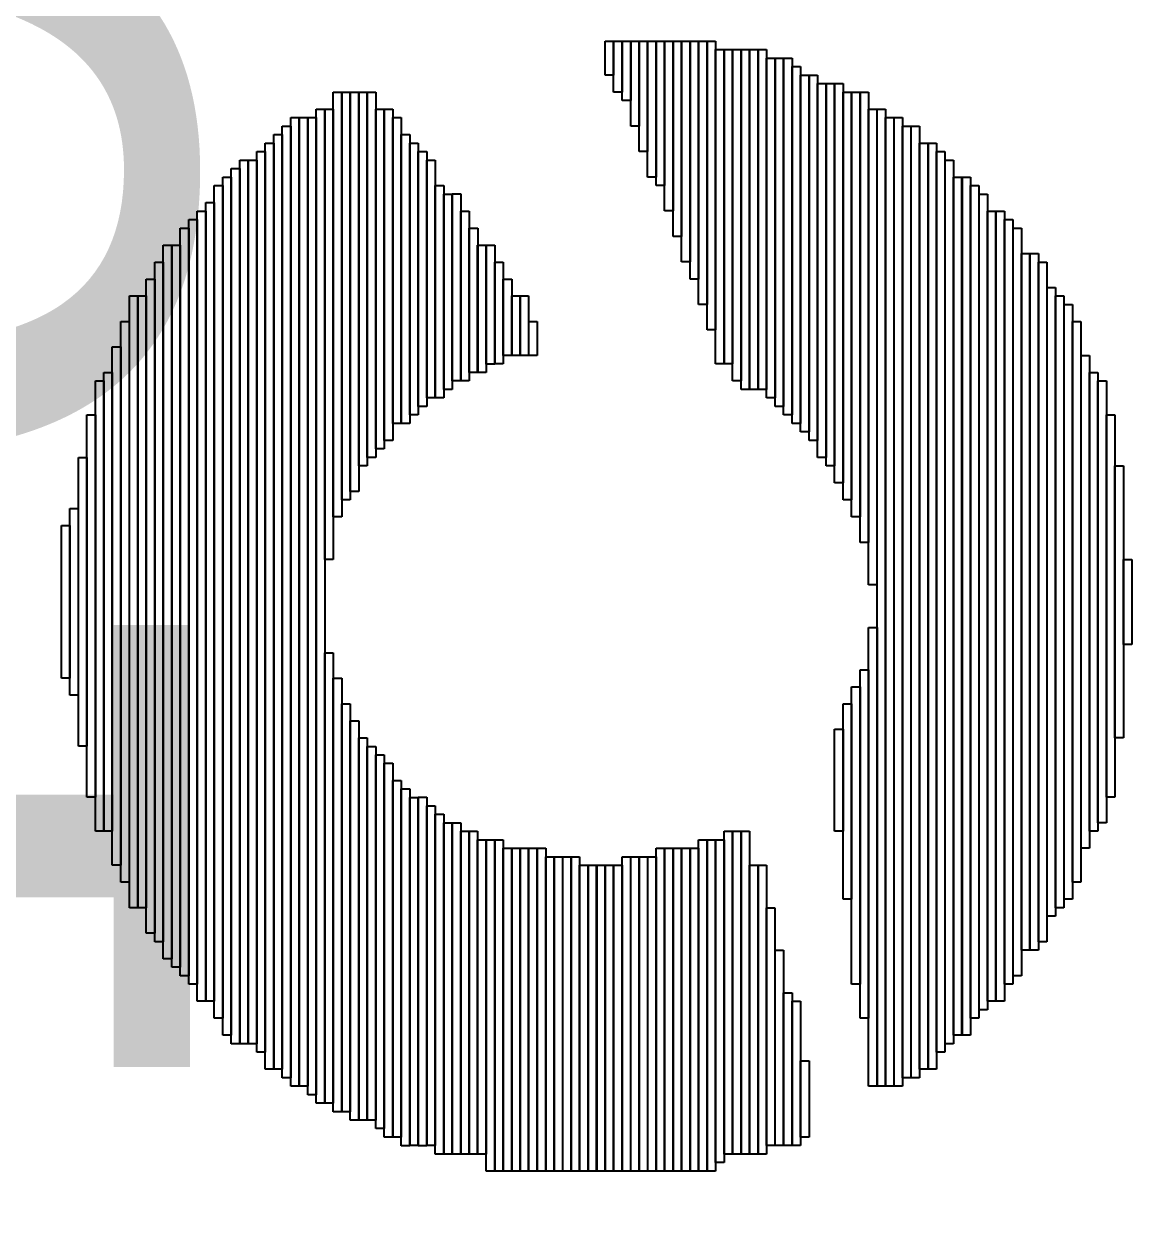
# Model space of a CAD drawing. Header units: inches. Extents: x -2.12 to 4.45, y -3.15 to 1.57.
# Drawn here: x -0.4225 to -0.3199, y 0.0532 to 0.1649 of the extents above; entities that cross this region are included whole.
import ezdxf

# ---------------------------------------------------------------- set-up
doc = ezdxf.new("R2010")
doc.units = ezdxf.units.IN
doc.header["$MEASUREMENT"] = 0
doc.layers.add('Bottom 3D Body', color=56, linetype='Continuous')
doc.layers.add('tPlace', color=56, linetype='Continuous')
doc.styles.add('Courier New', font='', dxfattribs={"height": 0.2})
doc.styles.get('Courier New').set_extended_font_data('Courier New')

# ---------------------------------------------------------------- blocks, each defined once
blk = doc.blocks.new('TP11R_B_78')
at = {"layer": 'Bottom 3D Body', "style": 'Courier New', "text_generation_flag": 2}
blk.add_text('>TP_SIGNAL_NAME', height=0.0610235, rotation=180, dxfattribs=at).set_placement((0, 0.075))

msp = doc.modelspace()

# ---------------------------------------------------------------- linework, layer by layer
at = {"layer": 'tPlace'}
for p, q in [((-0.3687, 0.16014), (-0.3687, 0.16329)), ((-0.3687, 0.16329), (-0.36791, 0.16329)), ((-0.36791, 0.15856), (-0.36791, 0.16329)), ((-0.36791, 0.16329), (-0.36712, 0.16329)), ((-0.36791, 0.16329), (-0.36791, 0.16014)), ((-0.36712, 0.15778), (-0.36712, 0.16329)), ((-0.36712, 0.16329), (-0.36633, 0.16329)), ((-0.36712, 0.16329), (-0.36712, 0.15856)), ((-0.36633, 0.15541), (-0.36633, 0.16329)), ((-0.36633, 0.16329), (-0.36555, 0.16329)), ((-0.36633, 0.16329), (-0.36633, 0.15778)), ((-0.36555, 0.16329), (-0.36555, 0.15541)), ((-0.36554, 0.15305), (-0.36554, 0.16329)), ((-0.36554, 0.16329), (-0.36476, 0.16329)), ((-0.36476, 0.16329), (-0.36476, 0.15305)), ((-0.36476, 0.15069), (-0.36476, 0.16328)), ((-0.36476, 0.16328), (-0.36397, 0.16328)), ((-0.36397, 0.1499), (-0.36397, 0.16329)), ((-0.36397, 0.16329), (-0.36318, 0.16329)), ((-0.36397, 0.16328), (-0.36397, 0.15069)), ((-0.363185, 0.147545), (-0.363185, 0.163285)), ((-0.363185, 0.163285), (-0.362395, 0.163285)), ((-0.36318, 0.16329), (-0.36318, 0.1499)), ((-0.3624, 0.14518), (-0.3624, 0.16329)), ((-0.3624, 0.16329), (-0.36161, 0.16329)), ((-0.362395, 0.163285), (-0.362395, 0.147545)), ((-0.36161, 0.14282), (-0.36161, 0.16329)), ((-0.36161, 0.16329), (-0.36082, 0.16329)), ((-0.36161, 0.16329), (-0.36161, 0.14518)), ((-0.36082, 0.14124), (-0.36082, 0.16329)), ((-0.36082, 0.16329), (-0.36003, 0.16329)), ((-0.36082, 0.16329), (-0.36082, 0.14282)), ((-0.36004, 0.13888), (-0.36004, 0.16329)), ((-0.36004, 0.16329), (-0.35925, 0.16329)), ((-0.36003, 0.16329), (-0.36003, 0.14124)), ((-0.35925, 0.13652), (-0.35925, 0.16329)), ((-0.35925, 0.16329), (-0.35846, 0.16329)), ((-0.35925, 0.16329), (-0.35925, 0.13888)), ((-0.35846, 0.16329), (-0.35846, 0.13652)), ((-0.35846, 0.13337), (-0.35846, 0.1625)), ((-0.35846, 0.1625), (-0.35767, 0.1625)), ((-0.357675, 0.133365), (-0.357675, 0.162505)), ((-0.357675, 0.162505), (-0.356885, 0.162505)), ((-0.35767, 0.1625), (-0.35767, 0.13337)), ((-0.35689, 0.13179), (-0.35689, 0.1625)), ((-0.35689, 0.1625), (-0.3561, 0.1625)), ((-0.356885, 0.162505), (-0.356885, 0.133365)), ((-0.3561, 0.13101), (-0.3561, 0.1625)), ((-0.3561, 0.1625), (-0.35531, 0.1625)), ((-0.3561, 0.1625), (-0.3561, 0.13179)), ((-0.35531, 0.13101), (-0.35531, 0.1625)), ((-0.35531, 0.1625), (-0.35452, 0.1625)), ((-0.35531, 0.1625), (-0.35531, 0.13101)), ((-0.354525, 0.131005), (-0.354525, 0.162505)), ((-0.354525, 0.162505), (-0.353735, 0.162505)), ((-0.35452, 0.1625), (-0.35452, 0.13101)), ((-0.353735, 0.162505), (-0.353735, 0.131005)), ((-0.353735, 0.130215), (-0.353735, 0.161715)), ((-0.353735, 0.161715), (-0.352945, 0.161715)), ((-0.352945, 0.129425), (-0.352945, 0.161715)), ((-0.352945, 0.161715), (-0.352165, 0.161715)), ((-0.352945, 0.161715), (-0.352945, 0.130215)), ((-0.352165, 0.161715), (-0.352165, 0.129425)), ((-0.35216, 0.12864), (-0.35216, 0.16171)), ((-0.35216, 0.16171), (-0.35137, 0.16171)), ((-0.35137, 0.16171), (-0.35137, 0.12864)), ((-0.351365, 0.127855), (-0.351365, 0.160925)), ((-0.351365, 0.160925), (-0.350585, 0.160925)), ((-0.350585, 0.160925), (-0.350585, 0.127855)), ((-0.36791, 0.16014), (-0.3687, 0.16014)), ((-0.35059, 0.12707), (-0.35059, 0.16014)), ((-0.35059, 0.16014), (-0.3498, 0.16014)), ((-0.3498, 0.16014), (-0.3498, 0.12707)), ((-0.349795, 0.126285), (-0.349795, 0.160135)), ((-0.349795, 0.160135), (-0.349015, 0.160135)), ((-0.349015, 0.160135), (-0.349015, 0.126285)), ((-0.39389, 0.11919), (-0.39389, 0.15856)), ((-0.39389, 0.15856), (-0.3931, 0.15856)), ((-0.393105, 0.120765), (-0.393105, 0.158565)), ((-0.393105, 0.158565), (-0.392315, 0.158565)), ((-0.3931, 0.15856), (-0.3931, 0.11919)), ((-0.392315, 0.121555), (-0.392315, 0.158565)), ((-0.392315, 0.158565), (-0.391535, 0.158565)), ((-0.392315, 0.158565), (-0.392315, 0.120765)), ((-0.391535, 0.158565), (-0.391535, 0.121555)), ((-0.391525, 0.123915), (-0.391525, 0.158565)), ((-0.391525, 0.158565), (-0.390745, 0.158565)), ((-0.390745, 0.124705), (-0.390745, 0.158565)), ((-0.390745, 0.158565), (-0.389955, 0.158565)), ((-0.390745, 0.158565), (-0.390745, 0.123915)), ((-0.389955, 0.158565), (-0.389955, 0.124705)), ((-0.36712, 0.15856), (-0.36791, 0.15856)), ((-0.34901, 0.1247), (-0.34901, 0.15935)), ((-0.34901, 0.15935), (-0.34822, 0.15935)), ((-0.348225, 0.123915), (-0.348225, 0.159355)), ((-0.348225, 0.159355), (-0.347435, 0.159355)), ((-0.34822, 0.15935), (-0.34822, 0.1247)), ((-0.34744, 0.12234), (-0.34744, 0.15935)), ((-0.34744, 0.15935), (-0.34665, 0.15935)), ((-0.347435, 0.159355), (-0.347435, 0.123915)), ((-0.34665, 0.15935), (-0.34665, 0.12234)), ((-0.34665, 0.12077), (-0.34665, 0.15856)), ((-0.34665, 0.15856), (-0.34586, 0.15856)), ((-0.34586, 0.11919), (-0.34586, 0.15856)), ((-0.34586, 0.15856), (-0.34507, 0.15856)), ((-0.34586, 0.15856), (-0.34586, 0.12077)), ((-0.345075, 0.116825), (-0.345075, 0.158565)), ((-0.345075, 0.158565), (-0.344285, 0.158565)), ((-0.34507, 0.15856), (-0.34507, 0.11919)), ((-0.344285, 0.158565), (-0.344285, 0.116825)), ((-0.36633, 0.15778), (-0.36712, 0.15778)), ((-0.39547, 0.06486), (-0.39547, 0.15699)), ((-0.39547, 0.15699), (-0.39468, 0.15699)), ((-0.39468, 0.11526), (-0.39468, 0.15699)), ((-0.39468, 0.15699), (-0.39389, 0.15699)), ((-0.39468, 0.15699), (-0.39468, 0.06486)), ((-0.39389, 0.15699), (-0.39389, 0.11526)), ((-0.38995, 0.12549), (-0.38995, 0.15699)), ((-0.38995, 0.15699), (-0.38917, 0.15699)), ((-0.38917, 0.12628), (-0.38917, 0.15699)), ((-0.38917, 0.15699), (-0.38838, 0.15699)), ((-0.38917, 0.15699), (-0.38917, 0.12549)), ((-0.38838, 0.15699), (-0.38838, 0.12628)), ((-0.344285, 0.112895), (-0.344285, 0.156985)), ((-0.344285, 0.156985), (-0.343505, 0.156985)), ((-0.343505, 0.156985), (-0.343505, 0.112895)), ((-0.3435, 0.06644), (-0.3435, 0.15699)), ((-0.3435, 0.15699), (-0.34271, 0.15699)), ((-0.34271, 0.15699), (-0.34271, 0.06644)), ((-0.398615, 0.067225), (-0.398615, 0.155415)), ((-0.398615, 0.155415), (-0.397835, 0.155415)), ((-0.397835, 0.155415), (-0.397835, 0.067225)), ((-0.397825, 0.066435), (-0.397825, 0.156205)), ((-0.397825, 0.156205), (-0.397045, 0.156205)), ((-0.397045, 0.156205), (-0.397045, 0.066435)), ((-0.39704, 0.06644), (-0.39704, 0.1562)), ((-0.39704, 0.1562), (-0.39626, 0.1562)), ((-0.39626, 0.06565), (-0.39626, 0.1562)), ((-0.39626, 0.1562), (-0.39547, 0.1562)), ((-0.39626, 0.1562), (-0.39626, 0.06644)), ((-0.39547, 0.1562), (-0.39547, 0.06565)), ((-0.38838, 0.12785), (-0.38838, 0.1562)), ((-0.38838, 0.1562), (-0.38759, 0.1562)), ((-0.38759, 0.1562), (-0.38759, 0.12785)), ((-0.36555, 0.15541), (-0.36633, 0.15541)), ((-0.34271, 0.06644), (-0.34271, 0.1562)), ((-0.34271, 0.1562), (-0.34193, 0.1562)), ((-0.34193, 0.1562), (-0.34193, 0.06644)), ((-0.34192, 0.06644), (-0.34192, 0.1562)), ((-0.34192, 0.1562), (-0.34114, 0.1562)), ((-0.34114, 0.1562), (-0.34114, 0.06644)), ((-0.341135, 0.067225), (-0.341135, 0.155415)), ((-0.341135, 0.155415), (-0.340355, 0.155415)), ((-0.340355, 0.155415), (-0.340355, 0.067225)), ((-0.340345, 0.067225), (-0.340345, 0.155415)), ((-0.340345, 0.155415), (-0.339565, 0.155415)), ((-0.339565, 0.155415), (-0.339565, 0.067225)), ((-0.3994, 0.06801), (-0.3994, 0.15463)), ((-0.3994, 0.15463), (-0.39862, 0.15463)), ((-0.39862, 0.15463), (-0.39862, 0.06801)), ((-0.38759, 0.12785), (-0.38759, 0.15463)), ((-0.38759, 0.15463), (-0.38681, 0.15463)), ((-0.38681, 0.15463), (-0.38681, 0.12785)), ((-0.400975, 0.069585), (-0.400975, 0.153055)), ((-0.400975, 0.153055), (-0.400195, 0.153055)), ((-0.400195, 0.153055), (-0.400195, 0.069585)), ((-0.40019, 0.06801), (-0.40019, 0.15384)), ((-0.40019, 0.15384), (-0.3994, 0.15384)), ((-0.3994, 0.15384), (-0.3994, 0.06801)), ((-0.3868, 0.12864), (-0.3868, 0.15384)), ((-0.3868, 0.15384), (-0.38602, 0.15384)), ((-0.38602, 0.15384), (-0.38602, 0.12864)), ((-0.386015, 0.129425), (-0.386015, 0.153055)), ((-0.386015, 0.153055), (-0.385235, 0.153055)), ((-0.385235, 0.153055), (-0.385235, 0.129425)), ((-0.36476, 0.15305), (-0.36554, 0.15305)), ((-0.339565, 0.068015), (-0.339565, 0.153835)), ((-0.339565, 0.153835), (-0.338775, 0.153835)), ((-0.338775, 0.068015), (-0.338775, 0.153835)), ((-0.338775, 0.153835), (-0.337985, 0.153835)), ((-0.338775, 0.153835), (-0.338775, 0.068015)), ((-0.337985, 0.153835), (-0.337985, 0.068015)), ((-0.337985, 0.069585), (-0.337985, 0.153055)), ((-0.337985, 0.153055), (-0.337205, 0.153055)), ((-0.337205, 0.153055), (-0.337205, 0.069585)), ((-0.402555, 0.070375), (-0.402555, 0.152265)), ((-0.402555, 0.152265), (-0.401775, 0.152265)), ((-0.401775, 0.152265), (-0.401775, 0.070375)), ((-0.401765, 0.070375), (-0.401765, 0.152265)), ((-0.401765, 0.152265), (-0.400985, 0.152265)), ((-0.400985, 0.152265), (-0.400985, 0.070375)), ((-0.385225, 0.130215), (-0.385225, 0.152265)), ((-0.385225, 0.152265), (-0.384445, 0.152265)), ((-0.384445, 0.152265), (-0.384445, 0.130215)), ((-0.337195, 0.070375), (-0.337195, 0.152265)), ((-0.337195, 0.152265), (-0.336415, 0.152265)), ((-0.336415, 0.152265), (-0.336415, 0.070375)), ((-0.403345, 0.070375), (-0.403345, 0.151475)), ((-0.403345, 0.151475), (-0.402555, 0.151475)), ((-0.402555, 0.151475), (-0.402555, 0.070375)), ((-0.404915, 0.072735), (-0.404915, 0.149905)), ((-0.404915, 0.149905), (-0.404135, 0.149905)), ((-0.404135, 0.149905), (-0.404135, 0.072735)), ((-0.40413, 0.07116), (-0.40413, 0.15069)), ((-0.40413, 0.15069), (-0.40334, 0.15069)), ((-0.40334, 0.15069), (-0.40334, 0.07116)), ((-0.38444, 0.13022), (-0.38444, 0.1499)), ((-0.38444, 0.1499), (-0.38366, 0.1499)), ((-0.38366, 0.1499), (-0.38366, 0.13022)), ((-0.36397, 0.15069), (-0.36476, 0.15069)), ((-0.36318, 0.1499), (-0.36397, 0.1499)), ((-0.336415, 0.071165), (-0.336415, 0.150685)), ((-0.336415, 0.150685), (-0.335625, 0.150685)), ((-0.33563, 0.07116), (-0.33563, 0.15069)), ((-0.33563, 0.15069), (-0.33484, 0.15069)), ((-0.335625, 0.150685), (-0.335625, 0.071165)), ((-0.33484, 0.15069), (-0.33484, 0.07116)), ((-0.334835, 0.072735), (-0.334835, 0.149905)), ((-0.334835, 0.149905), (-0.334055, 0.149905)), ((-0.334055, 0.149905), (-0.334055, 0.072735)), ((-0.383655, 0.131005), (-0.383655, 0.149115)), ((-0.383655, 0.149115), (-0.382875, 0.149115)), ((-0.382875, 0.149115), (-0.382875, 0.131005)), ((-0.38287, 0.13179), (-0.38287, 0.14912)), ((-0.38287, 0.14912), (-0.38208, 0.14912)), ((-0.38208, 0.14912), (-0.38208, 0.13179)), ((-0.334045, 0.073525), (-0.334045, 0.149115)), ((-0.334045, 0.149115), (-0.333265, 0.149115)), ((-0.333265, 0.149115), (-0.333265, 0.073525)), ((-0.40649, 0.07431), (-0.40649, 0.14754)), ((-0.40649, 0.14754), (-0.4057, 0.14754)), ((-0.4057, 0.07431), (-0.4057, 0.14833)), ((-0.4057, 0.14833), (-0.40492, 0.14833)), ((-0.4057, 0.14754), (-0.4057, 0.07431)), ((-0.40492, 0.14833), (-0.40492, 0.07431)), ((-0.38208, 0.13179), (-0.38208, 0.14754)), ((-0.38208, 0.14754), (-0.38129, 0.14754)), ((-0.38129, 0.14754), (-0.38129, 0.13179)), ((-0.362395, 0.147545), (-0.363185, 0.147545)), ((-0.333265, 0.074315), (-0.333265, 0.147535)), ((-0.333265, 0.147535), (-0.332475, 0.147535)), ((-0.33248, 0.07431), (-0.33248, 0.14754)), ((-0.33248, 0.14754), (-0.33169, 0.14754)), ((-0.332475, 0.147535), (-0.332475, 0.074315)), ((-0.33169, 0.14754), (-0.33169, 0.07431)), ((-0.407275, 0.075885), (-0.407275, 0.146755)), ((-0.407275, 0.146755), (-0.406495, 0.146755)), ((-0.406495, 0.146755), (-0.406495, 0.075885)), ((-0.331685, 0.075885), (-0.331685, 0.146755)), ((-0.331685, 0.146755), (-0.330905, 0.146755)), ((-0.330905, 0.146755), (-0.330905, 0.075885)), ((-0.408065, 0.076675), (-0.408065, 0.145965)), ((-0.408065, 0.145965), (-0.407285, 0.145965)), ((-0.407285, 0.145965), (-0.407285, 0.076675)), ((-0.381295, 0.132585), (-0.381295, 0.145965)), ((-0.381295, 0.145965), (-0.380505, 0.145965)), ((-0.380505, 0.145965), (-0.380505, 0.132585)), ((-0.36161, 0.14518), (-0.3624, 0.14518)), ((-0.330895, 0.076675), (-0.330895, 0.145965)), ((-0.330895, 0.145965), (-0.330115, 0.145965)), ((-0.330115, 0.145965), (-0.330115, 0.076675)), ((-0.40964, 0.07825), (-0.40964, 0.14439)), ((-0.40964, 0.14439), (-0.40886, 0.14439)), ((-0.40886, 0.14439), (-0.40886, 0.07825)), ((-0.408855, 0.077465), (-0.408855, 0.144385)), ((-0.408855, 0.144385), (-0.408065, 0.144385)), ((-0.408065, 0.144385), (-0.408065, 0.077465)), ((-0.38051, 0.13258), (-0.38051, 0.14439)), ((-0.38051, 0.14439), (-0.37972, 0.14439)), ((-0.37972, 0.13336), (-0.37972, 0.14439)), ((-0.37972, 0.14439), (-0.37893, 0.14439)), ((-0.37972, 0.14439), (-0.37972, 0.13258)), ((-0.37893, 0.14439), (-0.37893, 0.13336)), ((-0.33011, 0.07904), (-0.33011, 0.1436)), ((-0.33011, 0.1436), (-0.32933, 0.1436)), ((-0.32933, 0.1436), (-0.32933, 0.07904)), ((-0.329325, 0.079035), (-0.329325, 0.143605)), ((-0.329325, 0.143605), (-0.328545, 0.143605)), ((-0.328545, 0.143605), (-0.328545, 0.079035)), ((-0.410425, 0.079825), (-0.410425, 0.142815)), ((-0.410425, 0.142815), (-0.409645, 0.142815)), ((-0.409645, 0.142815), (-0.409645, 0.079825)), ((-0.378925, 0.133365), (-0.378925, 0.142815)), ((-0.378925, 0.142815), (-0.378145, 0.142815)), ((-0.378145, 0.142815), (-0.378145, 0.133365)), ((-0.36082, 0.14282), (-0.36161, 0.14282)), ((-0.328535, 0.079825), (-0.328535, 0.142815)), ((-0.328535, 0.142815), (-0.327755, 0.142815)), ((-0.327755, 0.142815), (-0.327755, 0.079825)), ((-0.41122, 0.08061), (-0.41122, 0.14124)), ((-0.41122, 0.14124), (-0.41043, 0.14124)), ((-0.41043, 0.14124), (-0.41043, 0.08061)), ((-0.378145, 0.134155), (-0.378145, 0.141235)), ((-0.378145, 0.141235), (-0.377355, 0.141235)), ((-0.377355, 0.141235), (-0.377355, 0.134155)), ((-0.36003, 0.14124), (-0.36082, 0.14124)), ((-0.412785, 0.082975), (-0.412785, 0.139665)), ((-0.412785, 0.139665), (-0.412005, 0.139665)), ((-0.412005, 0.139665), (-0.412005, 0.082975)), ((-0.412, 0.08297), (-0.412, 0.13967)), ((-0.412, 0.13967), (-0.41122, 0.13967)), ((-0.41122, 0.13967), (-0.41122, 0.08297)), ((-0.377355, 0.134155), (-0.377355, 0.139665)), ((-0.377355, 0.139665), (-0.376575, 0.139665)), ((-0.376575, 0.139665), (-0.376575, 0.134155)), ((-0.376565, 0.134155), (-0.376565, 0.139665)), ((-0.376565, 0.139665), (-0.375785, 0.139665)), ((-0.375785, 0.139665), (-0.375785, 0.134155)), ((-0.327745, 0.082185), (-0.327745, 0.140455)), ((-0.327745, 0.140455), (-0.326965, 0.140455)), ((-0.326965, 0.140455), (-0.326965, 0.082185)), ((-0.32696, 0.08297), (-0.32696, 0.13967)), ((-0.32696, 0.13967), (-0.32618, 0.13967)), ((-0.32618, 0.13967), (-0.32618, 0.08297)), ((-0.35925, 0.13888), (-0.36004, 0.13888)), ((-0.32617, 0.08376), (-0.32617, 0.13888)), ((-0.32617, 0.13888), (-0.32539, 0.13888)), ((-0.32539, 0.13888), (-0.32539, 0.08376)), ((-0.413575, 0.085335), (-0.413575, 0.137305)), ((-0.413575, 0.137305), (-0.412795, 0.137305)), ((-0.412795, 0.137305), (-0.412795, 0.085335)), ((-0.37578, 0.13415), (-0.37578, 0.1373)), ((-0.37578, 0.1373), (-0.37499, 0.1373)), ((-0.37499, 0.1373), (-0.37499, 0.13415)), ((-0.35846, 0.13652), (-0.35925, 0.13652)), ((-0.325385, 0.085335), (-0.325385, 0.137305)), ((-0.325385, 0.137305), (-0.324605, 0.137305)), ((-0.324605, 0.137305), (-0.324605, 0.085335)), ((-0.41437, 0.08691), (-0.41437, 0.13494)), ((-0.41437, 0.13494), (-0.41358, 0.13494)), ((-0.41358, 0.13494), (-0.41358, 0.08691)), ((-0.377355, 0.134155), (-0.378145, 0.134155)), ((-0.376575, 0.134155), (-0.377355, 0.134155)), ((-0.375785, 0.134155), (-0.376565, 0.134155)), ((-0.37499, 0.13415), (-0.37578, 0.13415)), ((-0.324595, 0.088485), (-0.324595, 0.134155)), ((-0.324595, 0.134155), (-0.323815, 0.134155)), ((-0.323815, 0.134155), (-0.323815, 0.088485)), ((-0.37893, 0.13336), (-0.37972, 0.13336)), ((-0.378145, 0.133365), (-0.378925, 0.133365)), ((-0.35767, 0.13337), (-0.35846, 0.13337)), ((-0.356885, 0.133365), (-0.357675, 0.133365)), ((-0.41594, 0.09006), (-0.41594, 0.13179)), ((-0.41594, 0.13179), (-0.41515, 0.13179)), ((-0.41515, 0.09006), (-0.41515, 0.13258)), ((-0.41515, 0.13258), (-0.41437, 0.13258)), ((-0.41515, 0.13179), (-0.41515, 0.09006)), ((-0.41437, 0.13258), (-0.41437, 0.09006)), ((-0.38208, 0.13179), (-0.38287, 0.13179)), ((-0.38129, 0.13179), (-0.38208, 0.13179)), ((-0.380505, 0.132585), (-0.381295, 0.132585)), ((-0.37972, 0.13258), (-0.38051, 0.13258)), ((-0.3561, 0.13179), (-0.35689, 0.13179)), ((-0.32381, 0.09006), (-0.32381, 0.13258)), ((-0.32381, 0.13258), (-0.32303, 0.13258)), ((-0.32303, 0.13258), (-0.32303, 0.09006)), ((-0.323025, 0.090845), (-0.323025, 0.131795)), ((-0.323025, 0.131795), (-0.322245, 0.131795)), ((-0.322245, 0.131795), (-0.322245, 0.090845)), ((-0.382875, 0.131005), (-0.383655, 0.131005)), ((-0.35531, 0.13101), (-0.3561, 0.13101)), ((-0.35452, 0.13101), (-0.35531, 0.13101)), ((-0.353735, 0.131005), (-0.354525, 0.131005)), ((-0.384445, 0.130215), (-0.385225, 0.130215)), ((-0.38366, 0.13022), (-0.38444, 0.13022)), ((-0.352945, 0.130215), (-0.353735, 0.130215)), ((-0.41673, 0.09321), (-0.41673, 0.12864)), ((-0.41673, 0.12864), (-0.41594, 0.12864)), ((-0.41594, 0.12864), (-0.41594, 0.09321)), ((-0.38602, 0.12864), (-0.3868, 0.12864)), ((-0.385235, 0.129425), (-0.386015, 0.129425)), ((-0.352165, 0.129425), (-0.352945, 0.129425)), ((-0.35137, 0.12864), (-0.35216, 0.12864)), ((-0.32224, 0.09321), (-0.32224, 0.12864)), ((-0.32224, 0.12864), (-0.32145, 0.12864)), ((-0.32145, 0.12864), (-0.32145, 0.09321)), ((-0.38759, 0.12785), (-0.38838, 0.12785)), ((-0.38681, 0.12785), (-0.38759, 0.12785)), ((-0.350585, 0.127855), (-0.351365, 0.127855)), ((-0.38838, 0.12628), (-0.38917, 0.12628)), ((-0.3498, 0.12707), (-0.35059, 0.12707)), ((-0.349015, 0.126285), (-0.349795, 0.126285)), ((-0.38917, 0.12549), (-0.38995, 0.12549)), ((-0.417515, 0.097935), (-0.417515, 0.124705)), ((-0.417515, 0.124705), (-0.416735, 0.124705)), ((-0.416735, 0.124705), (-0.416735, 0.097935)), ((-0.389955, 0.124705), (-0.390745, 0.124705)), ((-0.34822, 0.1247), (-0.34901, 0.1247)), ((-0.390745, 0.123915), (-0.391525, 0.123915)), ((-0.347435, 0.123915), (-0.348225, 0.123915)), ((-0.32145, 0.09872), (-0.32145, 0.12392)), ((-0.32145, 0.12392), (-0.32067, 0.12392)), ((-0.32067, 0.12392), (-0.32067, 0.09872)), ((-0.34665, 0.12234), (-0.34744, 0.12234)), ((-0.392315, 0.120765), (-0.393105, 0.120765)), ((-0.391535, 0.121555), (-0.392315, 0.121555)), ((-0.34586, 0.12077), (-0.34665, 0.12077)), ((-0.4183, 0.10266), (-0.4183, 0.11998)), ((-0.4183, 0.11998), (-0.41752, 0.11998)), ((-0.41752, 0.11998), (-0.41752, 0.10266)), ((-0.419085, 0.104235), (-0.419085, 0.118405)), ((-0.419085, 0.118405), (-0.418305, 0.118405)), ((-0.418305, 0.118405), (-0.418305, 0.104235)), ((-0.3931, 0.11919), (-0.39389, 0.11919)), ((-0.34507, 0.11919), (-0.34586, 0.11919)), ((-0.344285, 0.116825), (-0.345075, 0.116825)), ((-0.39389, 0.11526), (-0.39468, 0.11526)), ((-0.32066, 0.10738), (-0.32066, 0.11526)), ((-0.32066, 0.11526), (-0.31988, 0.11526)), ((-0.31988, 0.11526), (-0.31988, 0.10738)), ((-0.343505, 0.112895), (-0.344285, 0.112895)), ((-0.344285, 0.066435), (-0.344285, 0.108955)), ((-0.344285, 0.108955), (-0.343495, 0.108955)), ((-0.343495, 0.108955), (-0.343495, 0.066435)), ((-0.31988, 0.10738), (-0.32066, 0.10738)), ((-0.39468, 0.06486), (-0.39468, 0.10659)), ((-0.39468, 0.10659), (-0.39389, 0.10659)), ((-0.39389, 0.10659), (-0.39389, 0.06486)), ((-0.345075, 0.072735), (-0.345075, 0.105015)), ((-0.345075, 0.105015), (-0.344285, 0.105015)), ((-0.344285, 0.105015), (-0.344285, 0.072735)), ((-0.418305, 0.104235), (-0.419085, 0.104235)), ((-0.393895, 0.064075), (-0.393895, 0.104235)), ((-0.393895, 0.104235), (-0.393105, 0.104235)), ((-0.393105, 0.104235), (-0.393105, 0.064075)), ((-0.345865, 0.075885), (-0.345865, 0.103445)), ((-0.345865, 0.103445), (-0.345075, 0.103445)), ((-0.345075, 0.103445), (-0.345075, 0.075885)), ((-0.41752, 0.10266), (-0.4183, 0.10266)), ((-0.393105, 0.064075), (-0.393105, 0.101875)), ((-0.393105, 0.101875), (-0.392315, 0.101875)), ((-0.392315, 0.101875), (-0.392315, 0.064075)), ((-0.34665, 0.08376), (-0.34665, 0.10187)), ((-0.34665, 0.10187), (-0.34586, 0.10187)), ((-0.34586, 0.10187), (-0.34586, 0.08376)), ((-0.39232, 0.06329), (-0.39232, 0.1003)), ((-0.39232, 0.1003), (-0.39153, 0.1003)), ((-0.39153, 0.1003), (-0.39153, 0.06329)), ((-0.34744, 0.09006), (-0.34744, 0.09951)), ((-0.34744, 0.09951), (-0.34665, 0.09951)), ((-0.34665, 0.09951), (-0.34665, 0.09006)), ((-0.39153, 0.06329), (-0.39153, 0.09872)), ((-0.39153, 0.09872), (-0.39074, 0.09872)), ((-0.39074, 0.09872), (-0.39074, 0.06329)), ((-0.32067, 0.09872), (-0.32145, 0.09872)), ((-0.416735, 0.097935), (-0.417515, 0.097935)), ((-0.39074, 0.06329), (-0.39074, 0.09793)), ((-0.39074, 0.09793), (-0.38996, 0.09793)), ((-0.38996, 0.09793), (-0.38996, 0.06329)), ((-0.389955, 0.062505), (-0.389955, 0.097145)), ((-0.389955, 0.097145), (-0.389165, 0.097145)), ((-0.389165, 0.097145), (-0.389165, 0.062505)), ((-0.38917, 0.06171), (-0.38917, 0.09636)), ((-0.38917, 0.09636), (-0.38838, 0.09636)), ((-0.38838, 0.09636), (-0.38838, 0.06171)), ((-0.38838, 0.06171), (-0.38838, 0.09478)), ((-0.38838, 0.09478), (-0.38759, 0.09478)), ((-0.38759, 0.09478), (-0.38759, 0.06171)), ((-0.38759, 0.06092), (-0.38759, 0.094)), ((-0.38759, 0.094), (-0.38681, 0.094)), ((-0.38681, 0.094), (-0.38681, 0.06092)), ((-0.41594, 0.09321), (-0.41673, 0.09321)), ((-0.386805, 0.060925), (-0.386805, 0.093205)), ((-0.386805, 0.093205), (-0.386015, 0.093205)), ((-0.38602, 0.06092), (-0.38602, 0.09321)), ((-0.38602, 0.09321), (-0.38523, 0.09321)), ((-0.386015, 0.093205), (-0.386015, 0.060925)), ((-0.38523, 0.09321), (-0.38523, 0.06092)), ((-0.32145, 0.09321), (-0.32224, 0.09321)), ((-0.385235, 0.060925), (-0.385235, 0.092425)), ((-0.385235, 0.092425), (-0.384445, 0.092425)), ((-0.384445, 0.092425), (-0.384445, 0.060925)), ((-0.384445, 0.060135), (-0.384445, 0.091635)), ((-0.384445, 0.091635), (-0.383655, 0.091635)), ((-0.383655, 0.091635), (-0.383655, 0.060135)), ((-0.38366, 0.06014), (-0.38366, 0.09085)), ((-0.38366, 0.09085), (-0.38287, 0.09085)), ((-0.38287, 0.06014), (-0.38287, 0.09085)), ((-0.38287, 0.09085), (-0.38208, 0.09085)), ((-0.38287, 0.09085), (-0.38287, 0.06014)), ((-0.38208, 0.09085), (-0.38208, 0.06014)), ((-0.322245, 0.090845), (-0.323025, 0.090845)), ((-0.41515, 0.09006), (-0.41594, 0.09006)), ((-0.41437, 0.09006), (-0.41515, 0.09006)), ((-0.38208, 0.06014), (-0.38208, 0.09006)), ((-0.38208, 0.09006), (-0.3813, 0.09006)), ((-0.3813, 0.09006), (-0.3813, 0.06014)), ((-0.38129, 0.06014), (-0.38129, 0.09006)), ((-0.38129, 0.09006), (-0.38051, 0.09006)), ((-0.38051, 0.09006), (-0.38051, 0.06014)), ((-0.35767, 0.06014), (-0.35767, 0.09006)), ((-0.35767, 0.09006), (-0.35689, 0.09006)), ((-0.35689, 0.09006), (-0.35689, 0.06014)), ((-0.35688, 0.06014), (-0.35688, 0.09006)), ((-0.35688, 0.09006), (-0.3561, 0.09006)), ((-0.3561, 0.09006), (-0.3561, 0.06014)), ((-0.35609, 0.06014), (-0.35609, 0.09006)), ((-0.35609, 0.09006), (-0.35531, 0.09006)), ((-0.35531, 0.09006), (-0.35531, 0.06014)), ((-0.34665, 0.09006), (-0.34744, 0.09006)), ((-0.32303, 0.09006), (-0.32381, 0.09006)), ((-0.38051, 0.06014), (-0.38051, 0.08927)), ((-0.38051, 0.08927), (-0.37972, 0.08927)), ((-0.37972, 0.05856), (-0.37972, 0.08927)), ((-0.37972, 0.08927), (-0.37893, 0.08927)), ((-0.37972, 0.08927), (-0.37972, 0.06014)), ((-0.37893, 0.05856), (-0.37893, 0.08927)), ((-0.37893, 0.08927), (-0.37814, 0.08927)), ((-0.37893, 0.08927), (-0.37893, 0.05856)), ((-0.378145, 0.058565), (-0.378145, 0.088485)), ((-0.378145, 0.088485), (-0.377355, 0.088485)), ((-0.37814, 0.08927), (-0.37814, 0.05856)), ((-0.377355, 0.058565), (-0.377355, 0.088485)), ((-0.377355, 0.088485), (-0.376565, 0.088485)), ((-0.377355, 0.088485), (-0.377355, 0.058565)), ((-0.376575, 0.058565), (-0.376575, 0.088485)), ((-0.376575, 0.088485), (-0.375785, 0.088485)), ((-0.376565, 0.088485), (-0.376565, 0.058565)), ((-0.375785, 0.058565), (-0.375785, 0.088485)), ((-0.375785, 0.088485), (-0.374995, 0.088485)), ((-0.375785, 0.088485), (-0.375785, 0.058565)), ((-0.374995, 0.058565), (-0.374995, 0.088485)), ((-0.374995, 0.088485), (-0.374205, 0.088485)), ((-0.374995, 0.088485), (-0.374995, 0.058565)), ((-0.374205, 0.088485), (-0.374205, 0.058565)), ((-0.363975, 0.058565), (-0.363975, 0.088485)), ((-0.363975, 0.088485), (-0.363185, 0.088485)), ((-0.363185, 0.058565), (-0.363185, 0.088485)), ((-0.363185, 0.088485), (-0.362395, 0.088485)), ((-0.363185, 0.088485), (-0.363185, 0.058565)), ((-0.362395, 0.058565), (-0.362395, 0.088485)), ((-0.362395, 0.088485), (-0.361605, 0.088485)), ((-0.362395, 0.088485), (-0.362395, 0.058565)), ((-0.361615, 0.058565), (-0.361615, 0.088485)), ((-0.361615, 0.088485), (-0.360825, 0.088485)), ((-0.361605, 0.088485), (-0.361605, 0.058565)), ((-0.360825, 0.058565), (-0.360825, 0.088485)), ((-0.360825, 0.088485), (-0.360035, 0.088485)), ((-0.360825, 0.088485), (-0.360825, 0.058565)), ((-0.36004, 0.05856), (-0.36004, 0.08927)), ((-0.36004, 0.08927), (-0.35925, 0.08927)), ((-0.360035, 0.088485), (-0.360035, 0.058565)), ((-0.35925, 0.05856), (-0.35925, 0.08927)), ((-0.35925, 0.08927), (-0.35846, 0.08927)), ((-0.35925, 0.08927), (-0.35925, 0.05856)), ((-0.358465, 0.059355), (-0.358465, 0.089275)), ((-0.358465, 0.089275), (-0.357675, 0.089275)), ((-0.35846, 0.08927), (-0.35846, 0.05856)), ((-0.357675, 0.089275), (-0.357675, 0.059355)), ((-0.323815, 0.088485), (-0.324595, 0.088485)), ((-0.374205, 0.058565), (-0.374205, 0.087695)), ((-0.374205, 0.087695), (-0.373425, 0.087695)), ((-0.373425, 0.087695), (-0.373425, 0.058565)), ((-0.373415, 0.058565), (-0.373415, 0.087695)), ((-0.373415, 0.087695), (-0.372635, 0.087695)), ((-0.372635, 0.087695), (-0.372635, 0.058565)), ((-0.37263, 0.05856), (-0.37263, 0.0877)), ((-0.37263, 0.0877), (-0.37185, 0.0877)), ((-0.37185, 0.0877), (-0.37185, 0.05856)), ((-0.37184, 0.05856), (-0.37184, 0.0877)), ((-0.37184, 0.0877), (-0.37106, 0.0877)), ((-0.37106, 0.0877), (-0.37106, 0.05856)), ((-0.367115, 0.058565), (-0.367115, 0.087695)), ((-0.367115, 0.087695), (-0.366335, 0.087695)), ((-0.366335, 0.087695), (-0.366335, 0.058565)), ((-0.36633, 0.05856), (-0.36633, 0.0877)), ((-0.36633, 0.0877), (-0.36555, 0.0877)), ((-0.36555, 0.0877), (-0.36555, 0.05856)), ((-0.365545, 0.058565), (-0.365545, 0.087695)), ((-0.365545, 0.087695), (-0.364765, 0.087695)), ((-0.364765, 0.087695), (-0.364765, 0.058565)), ((-0.364755, 0.058565), (-0.364755, 0.087695)), ((-0.364755, 0.087695), (-0.363975, 0.087695)), ((-0.363975, 0.087695), (-0.363975, 0.058565)), ((-0.41358, 0.08691), (-0.41437, 0.08691)), ((-0.37106, 0.05856), (-0.37106, 0.08691)), ((-0.37106, 0.08691), (-0.37027, 0.08691)), ((-0.37027, 0.05856), (-0.37027, 0.08691)), ((-0.37027, 0.08691), (-0.36948, 0.08691)), ((-0.37027, 0.08691), (-0.37027, 0.05856)), ((-0.369485, 0.058565), (-0.369485, 0.086905)), ((-0.369485, 0.086905), (-0.368695, 0.086905)), ((-0.36948, 0.08691), (-0.36948, 0.05856)), ((-0.3687, 0.05856), (-0.3687, 0.08691)), ((-0.3687, 0.08691), (-0.36791, 0.08691)), ((-0.368695, 0.086905), (-0.368695, 0.058565)), ((-0.36791, 0.05856), (-0.36791, 0.08691)), ((-0.36791, 0.08691), (-0.36712, 0.08691)), ((-0.36791, 0.08691), (-0.36791, 0.05856)), ((-0.36712, 0.08691), (-0.36712, 0.05856)), ((-0.35531, 0.06014), (-0.35531, 0.08691)), ((-0.35531, 0.08691), (-0.35452, 0.08691)), ((-0.35452, 0.06014), (-0.35452, 0.08691)), ((-0.35452, 0.08691), (-0.35373, 0.08691)), ((-0.35452, 0.08691), (-0.35452, 0.06014)), ((-0.35373, 0.08691), (-0.35373, 0.06014)), ((-0.412795, 0.085335), (-0.413575, 0.085335)), ((-0.324605, 0.085335), (-0.325385, 0.085335)), ((-0.34586, 0.08376), (-0.34665, 0.08376)), ((-0.32539, 0.08376), (-0.32617, 0.08376)), ((-0.412005, 0.082975), (-0.412785, 0.082975)), ((-0.41122, 0.08297), (-0.412, 0.08297)), ((-0.353735, 0.060925), (-0.353735, 0.082975)), ((-0.353735, 0.082975), (-0.352955, 0.082975)), ((-0.352955, 0.082975), (-0.352955, 0.060925)), ((-0.32618, 0.08297), (-0.32696, 0.08297)), ((-0.326965, 0.082185), (-0.327745, 0.082185)), ((-0.41043, 0.08061), (-0.41122, 0.08061)), ((-0.409645, 0.079825), (-0.410425, 0.079825)), ((-0.327755, 0.079825), (-0.328535, 0.079825)), ((-0.40886, 0.07825), (-0.40964, 0.07825)), ((-0.352945, 0.060925), (-0.352945, 0.079035)), ((-0.352945, 0.079035), (-0.352165, 0.079035)), ((-0.352165, 0.079035), (-0.352165, 0.060925)), ((-0.32933, 0.07904), (-0.33011, 0.07904)), ((-0.328545, 0.079035), (-0.329325, 0.079035)), ((-0.408065, 0.077465), (-0.408855, 0.077465)), ((-0.407285, 0.076675), (-0.408065, 0.076675)), ((-0.330115, 0.076675), (-0.330895, 0.076675)), ((-0.406495, 0.075885), (-0.407275, 0.075885)), ((-0.35216, 0.06093), (-0.35216, 0.0751)), ((-0.35216, 0.0751), (-0.35137, 0.0751)), ((-0.35137, 0.0751), (-0.35137, 0.06093)), ((-0.345075, 0.075885), (-0.345865, 0.075885)), ((-0.330905, 0.075885), (-0.331685, 0.075885)), ((-0.4057, 0.07431), (-0.40649, 0.07431)), ((-0.40492, 0.07431), (-0.4057, 0.07431)), ((-0.351375, 0.060925), (-0.351375, 0.074305)), ((-0.351375, 0.074305), (-0.350585, 0.074305)), ((-0.350585, 0.074305), (-0.350585, 0.060925)), ((-0.332475, 0.074315), (-0.333265, 0.074315)), ((-0.33169, 0.07431), (-0.33248, 0.07431)), ((-0.404135, 0.072735), (-0.404915, 0.072735)), ((-0.344285, 0.072735), (-0.345075, 0.072735)), ((-0.334055, 0.072735), (-0.334835, 0.072735)), ((-0.333265, 0.073525), (-0.334045, 0.073525)), ((-0.40334, 0.07116), (-0.40413, 0.07116)), ((-0.402555, 0.070375), (-0.403345, 0.070375)), ((-0.401775, 0.070375), (-0.402555, 0.070375)), ((-0.400985, 0.070375), (-0.401765, 0.070375)), ((-0.336415, 0.070375), (-0.337195, 0.070375)), ((-0.335625, 0.071165), (-0.336415, 0.071165)), ((-0.33484, 0.07116), (-0.33563, 0.07116)), ((-0.400195, 0.069585), (-0.400975, 0.069585)), ((-0.337205, 0.069585), (-0.337985, 0.069585)), ((-0.35059, 0.06171), (-0.35059, 0.0688)), ((-0.35059, 0.0688), (-0.3498, 0.0688)), ((-0.3498, 0.0688), (-0.3498, 0.06171)), ((-0.3994, 0.06801), (-0.40019, 0.06801)), ((-0.39862, 0.06801), (-0.3994, 0.06801)), ((-0.397835, 0.067225), (-0.398615, 0.067225)), ((-0.340355, 0.067225), (-0.341135, 0.067225)), ((-0.339565, 0.067225), (-0.340345, 0.067225)), ((-0.338775, 0.068015), (-0.339565, 0.068015)), ((-0.337985, 0.068015), (-0.338775, 0.068015)), ((-0.397045, 0.066435), (-0.397825, 0.066435)), ((-0.39626, 0.06644), (-0.39704, 0.06644)), ((-0.343495, 0.066435), (-0.344285, 0.066435)), ((-0.34271, 0.06644), (-0.3435, 0.06644)), ((-0.34193, 0.06644), (-0.34271, 0.06644)), ((-0.34114, 0.06644), (-0.34192, 0.06644)), ((-0.39547, 0.06565), (-0.39626, 0.06565)), ((-0.39468, 0.06486), (-0.39547, 0.06486)), ((-0.39389, 0.06486), (-0.39468, 0.06486)), ((-0.393105, 0.064075), (-0.393895, 0.064075)), ((-0.392315, 0.064075), (-0.393105, 0.064075)), ((-0.39153, 0.06329), (-0.39232, 0.06329)), ((-0.39074, 0.06329), (-0.39153, 0.06329)), ((-0.38996, 0.06329), (-0.39074, 0.06329)), ((-0.389165, 0.062505), (-0.389955, 0.062505)), ((-0.38838, 0.06171), (-0.38917, 0.06171)), ((-0.38759, 0.06171), (-0.38838, 0.06171)), ((-0.3498, 0.06171), (-0.35059, 0.06171)), ((-0.38681, 0.06092), (-0.38759, 0.06092)), ((-0.386015, 0.060925), (-0.386805, 0.060925)), ((-0.38523, 0.06092), (-0.38602, 0.06092)), ((-0.384445, 0.060925), (-0.385235, 0.060925)), ((-0.352955, 0.060925), (-0.353735, 0.060925)), ((-0.352165, 0.060925), (-0.352945, 0.060925)), ((-0.35137, 0.06093), (-0.35216, 0.06093)), ((-0.350585, 0.060925), (-0.351375, 0.060925)), ((-0.383655, 0.060135), (-0.384445, 0.060135)), ((-0.38287, 0.06014), (-0.38366, 0.06014)), ((-0.38208, 0.06014), (-0.38287, 0.06014)), ((-0.3813, 0.06014), (-0.38208, 0.06014)), ((-0.38051, 0.06014), (-0.38129, 0.06014)), ((-0.37972, 0.06014), (-0.38051, 0.06014)), ((-0.357675, 0.059355), (-0.358465, 0.059355)), ((-0.35689, 0.06014), (-0.35767, 0.06014)), ((-0.3561, 0.06014), (-0.35688, 0.06014)), ((-0.35531, 0.06014), (-0.35609, 0.06014)), ((-0.35452, 0.06014), (-0.35531, 0.06014)), ((-0.35373, 0.06014), (-0.35452, 0.06014)), ((-0.37893, 0.05856), (-0.37972, 0.05856)), ((-0.37814, 0.05856), (-0.37893, 0.05856)), ((-0.377355, 0.058565), (-0.378145, 0.058565)), ((-0.376565, 0.058565), (-0.377355, 0.058565)), ((-0.375785, 0.058565), (-0.376575, 0.058565)), ((-0.374995, 0.058565), (-0.375785, 0.058565)), ((-0.374205, 0.058565), (-0.374995, 0.058565)), ((-0.373425, 0.058565), (-0.374205, 0.058565)), ((-0.372635, 0.058565), (-0.373415, 0.058565)), ((-0.37185, 0.05856), (-0.37263, 0.05856)), ((-0.37106, 0.05856), (-0.37184, 0.05856)), ((-0.37027, 0.05856), (-0.37106, 0.05856)), ((-0.36948, 0.05856), (-0.37027, 0.05856)), ((-0.368695, 0.058565), (-0.369485, 0.058565)), ((-0.36791, 0.05856), (-0.3687, 0.05856)), ((-0.36712, 0.05856), (-0.36791, 0.05856)), ((-0.366335, 0.058565), (-0.367115, 0.058565)), ((-0.36555, 0.05856), (-0.36633, 0.05856)), ((-0.364765, 0.058565), (-0.365545, 0.058565)), ((-0.363975, 0.058565), (-0.364755, 0.058565)), ((-0.363185, 0.058565), (-0.363975, 0.058565)), ((-0.362395, 0.058565), (-0.363185, 0.058565)), ((-0.361605, 0.058565), (-0.362395, 0.058565)), ((-0.360825, 0.058565), (-0.361615, 0.058565)), ((-0.360035, 0.058565), (-0.360825, 0.058565)), ((-0.35925, 0.05856), (-0.36004, 0.05856)), ((-0.35846, 0.05856), (-0.35925, 0.05856))]:
    msp.add_line(p, q, dxfattribs=at)

# ---------------------------------------------------------------- block references
at = {"rotation": 90}
msp.add_blockref('TP11R_B_78', (-0.3932, -0.24761), dxfattribs=at)

doc.saveas('drawing.dxf')
